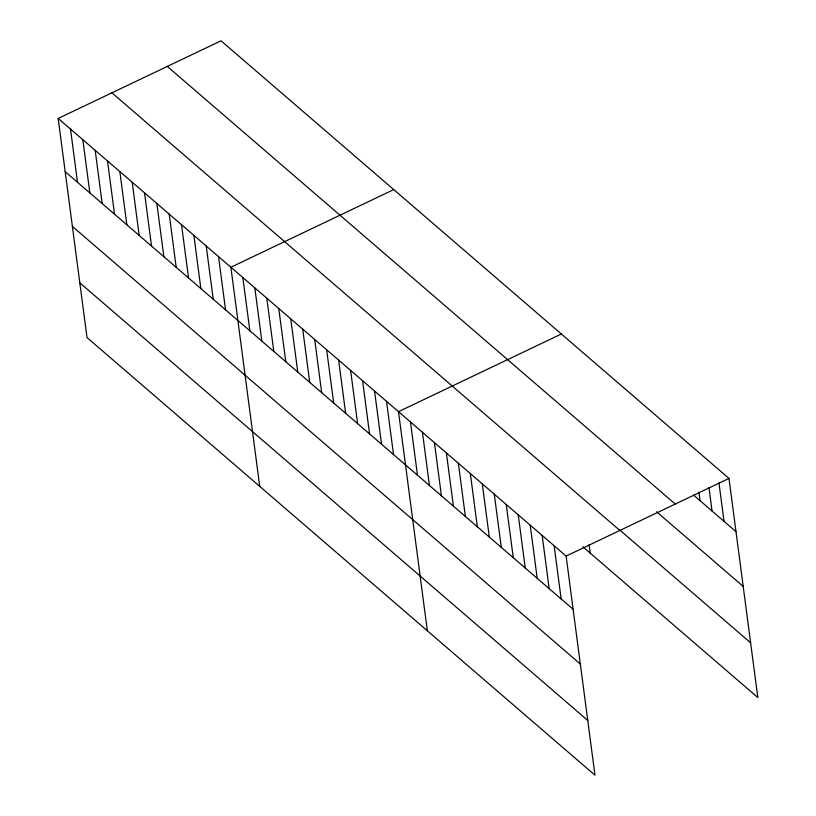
<?xml version="1.0" encoding="UTF-8"?>
<svg xmlns="http://www.w3.org/2000/svg" width="816" height="816" viewBox="0 0 816 816"><rect width="100%" height="100%" fill="white"/><g stroke="black" fill="none" stroke-linecap="round" stroke-linejoin="round"><path stroke-width="1.22" d="M58.171 118.453L566.12 556.084L594.966 775.2L87.016 337.569L58.171 118.453L221.034 40.8L728.984 478.431L757.829 697.547L582.838 546.781M393.73 189.598L230.877 267.25L259.723 486.367M561.357 334.009L398.494 411.672L427.349 630.778M566.12 556.084L728.984 478.431M693.62 495.139L735.991 531.644M167.29 66.422L675.24 504.053M656.615 511.805L743.192 586.388M619.834 530.114L750.618 642.794M111.914 92.83L619.864 530.461M65.178 171.676L573.128 609.297M72.389 226.42L580.339 664.051M79.815 282.826L587.765 720.457M718.967 482.96L724.016 521.332M708.941 487.499L712.042 511.01M698.924 492.038L700.067 500.698M589.081 544.609L590.203 553.126M554.146 545.771L561.153 598.985M542.171 535.449L549.178 588.673M530.206 525.137L537.203 578.35M518.231 514.825L525.239 568.038M506.257 504.502L513.264 557.726M494.282 494.19L501.289 547.403M482.307 483.878L489.314 537.091M470.332 473.555L477.34 526.779M458.368 463.243L465.365 516.457M446.393 452.931L453.4 506.144M434.418 442.609L441.425 495.832M422.443 432.296L429.451 485.51M410.468 421.984L417.476 475.198M386.529 401.35L393.526 454.573M374.554 391.037L381.562 444.251M362.579 380.725L369.587 433.939M350.605 370.403L357.612 423.626M338.63 360.091L345.637 413.304M326.655 349.778L333.662 402.992M314.69 339.456L321.688 392.68M302.716 329.144L309.723 382.357M290.741 318.832L297.748 372.045M278.766 308.509L285.773 361.733M266.791 298.197L273.799 351.41M254.816 287.885L261.824 341.098M242.852 277.562L249.859 330.786M218.535 256.622L225.542 309.835M206.203 245.993L213.211 299.207M193.871 235.365L200.869 288.578M181.529 224.737L188.537 277.95M169.198 214.108L176.205 267.322M156.856 203.48L163.863 256.693M144.524 192.851L151.531 246.075M132.192 182.223L139.189 235.447M119.85 171.595L126.857 224.818M107.518 160.966L114.526 214.19M95.176 150.338L102.184 203.561M82.844 139.709L89.852 192.933M70.513 129.081L77.51 182.305"/></g></svg>
